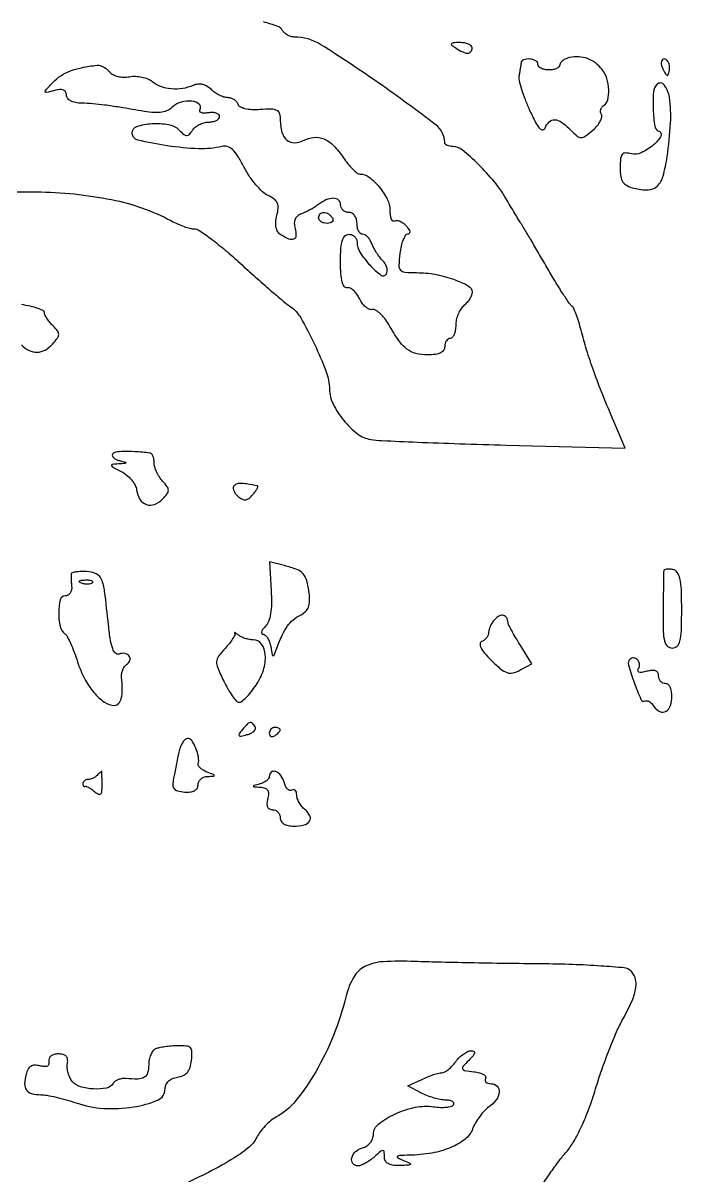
# Model space of a CAD drawing. Extents: x 0 to 5034, y 0 to 2560.
# Drawn here: x 1056.1 to 1176.6, y 1856.2 to 2066.5 of the extents above; entities that cross this region are included whole.
import ezdxf

# ---------------------------------------------------------------- set-up
doc = ezdxf.new("R2010")
doc.units = 0

msp = doc.modelspace()

# ---------------------------------------------------------------- linework, layer by layer
for points in [[(1336.676578, 2318.858857, -0.00002), (1264.40431, 2319.816549, -0.099619)], [(1093, 2068.370121, -0.000105), (1088.770688, 2069.126918, -0.000069), (1083.901912, 2069.999888, -0.000069), (1079.162819, 2070.850958, -0.000134)], [(1044.632445, 2034.687579, -0.044935), (1058.502134, 2035.758969, -0.045104), (1072.246115, 2034.340243, -0.07563), (1083.154292, 2030.432701, 0.021139), (1084.281832, 2029.884303, 0.019893), (1085.474483, 2029.420856, 0.020315), (1086.563611, 2029.095581, 0.062481), (1087.325512, 2029, -0.151511), (1088.229275, 2028.719705, -0.010672), (1090.404718, 2027.157373, -0.014318), (1092.948934, 2025.130114, -0.01027), (1095.677762, 2022.727228, 0.003612), (1098.464155, 2020.206994, 0.004045), (1101.184056, 2017.8216, 0.003726), (1103.531235, 2015.826769, 0.021494), (1104.824053, 2014.835792, -0.110503), (1106.745853, 2012.72968, -0.019303), (1109.247591, 2007.935508, -0.020532), (1111.373132, 2002.926269, -0.086914), (1111.976265, 1999.735976, 0.11323), (1112.634699, 1997.033131, 0.055698), (1114.572047, 1994.048417, 0.056007), (1117.085689, 1991.601821, 0.127763), (1119.5, 1990.564417, 0.02618), (1121.546981, 1990.360401, 0.001436), (1127.998463, 1990.075581, 0.002225), (1135.680388, 1989.792778, 0.001624), (1144.218171, 1989.544265), (1165.936342, 1988.982696), (1163.886557, 1993.741348, -0.006157), (1161.829809, 1998.68276, -0.009311), (1160.173443, 2003.037237, -0.010617), (1158.866808, 2006.932769, -0.014771), (1157.875463, 2010.475396, 0.013692), (1157.442345, 2012.036134, 0.01783), (1156.956619, 2013.437121, 0.015591), (1156.480691, 2014.561013, 0.1338), (1156.133238, 2014.975396, -0.094298), (1155.695224, 2015.421944, -0.004127), (1154.495506, 2017.255272, -0.006877), (1153.113816, 2019.471641, -0.004842), (1151.618753, 2022, 0.00096), (1150.109216, 2024.598687, 0.001161), (1148.682346, 2027.03125, 0.000982), (1147.472417, 2029.073853, 0.007964), (1146.901189, 2030, -0.005193), (1146.417467, 2030.774627, -0.001688), (1145.718614, 2031.92882, -0.001683), (1144.950677, 2033.216628, -0.001894), (1144.221354, 2034.459811, 0.040369), (1142.063005, 2037.564734, 0.026904), (1139.133897, 2040.760151, 0.022535), (1136.196802, 2043.388581, 0.172926), (1134.481808, 2044, -0.048603), (1133.914137, 2044.055311, -0.068124), (1133.432879, 2044.220313, -0.087751), (1133.107098, 2044.463573, -0.188033), (1132.991821, 2044.75, 0.230895), (1131.374952, 2047.974914, 0.010178), (1120.971263, 2055.590146, 0.012931), (1110.398416, 2062.602824, 0.140868), (1105.537656, 2064, -0.08043), (1104.928249, 2064.098667, -0.054354), (1104.286965, 2064.392485, -0.053497), (1103.71221, 2064.825007, -0.069978), (1103.29969, 2065.336119, 0.17594), (1102.558797, 2065.939123, 0.012092), (1099.944284, 2066.778506, 0.016078)], [(1055.789877, 2007.810123, 0.080644), (1057.201383, 2006.792905, 0.123939), (1058.664887, 2006.470401, 0.123145), (1060.113426, 2006.878758, 0.079013), (1061.481298, 2007.979335, 0.025071), (1062.366999, 2009.062515, 0.157858), (1062.590049, 2009.730737, 0.170026), (1062.370628, 2010.375973, 0.030202), (1061.511712, 2011.345431, -0.024791), (1060.910706, 2012.009184, -0.02933), (1060.413661, 2012.694328, -0.030329), (1060.070571, 2013.310105, -0.134377), (1059.9968, 2013.714286, 0.314829), (1059.798868, 2014.057277, 0.025801), (1058.786998, 2014.468255, 0.027273), (1057.419043, 2014.861142, 0.017055), (1055.782514, 2015.177646, -0.004906)], [(1150.592674, 1854.193243, -0.008678), (1152.23494, 1856.657958, -0.008785), (1153.85893, 1858.919891, -0.020073), (1155.179971, 1860.552195, 0.049664), (1156.528577, 1862.436112, 0.02187), (1157.940888, 1865.160159, 0.019859), (1159.304312, 1868.431727, 0.016082), (1160.51146, 1872.038287, -0.011223), (1161.637039, 1875.512948, -0.009294), (1162.986598, 1879.16125, -0.009411), (1164.349431, 1882.46063, -0.024787), (1165.485012, 1884.752103, 0.022929), (1167.165564, 1888.111852, 0.069638), (1167.867191, 1890.561901, 0.114937), (1167.705433, 1892.374357, 0.147716), (1166.75, 1893.737904, 0.145482), (1165.74906, 1894.134626, 0.004889), (1161.460938, 1894.472547, 0.008883), (1156.338279, 1894.734538, 0.006033), (1150.5, 1894.858723, -0.001304), (1144.178458, 1894.933376, -0.00115), (1137.588136, 1895.043557, -0.001155), (1131.647788, 1895.170274, -0.003507), (1127.608547, 1895.294124, 0.022987), (1121.743822, 1895.245442, 0.102694), (1118.437285, 1894.369591, 0.148614), (1116.400535, 1892.43888, 0.067637), (1115.019088, 1889, -0.033028), (1112.681817, 1881.776871, -0.036468), (1109.4749, 1875.169882, -0.039864), (1105.836836, 1869.902884, -0.09611), (1102.21446, 1866.882616, 0.047428), (1101.250641, 1866.22584, 0.028979), (1100.243549, 1865.285976, 0.028892), (1099.345815, 1864.229196, 0.044916), (1098.71446, 1863.214665, -0.105779), (1097.14466, 1861.264146, -0.034761), (1094.114076, 1859.133085, -0.022235), (1089.2993, 1856.509615, -0.006121), (1081.5, 1852.816885, -0.017516)]]:
    msp.add_lwpolyline(points, format="xyb")
for points in [[(1135, 2062, 0.031558), (1136.301377, 2061.270972, 0.112355), (1137.227035, 2061.060308, 0.234725), (1137.775753, 2061.332924, 0.163584), (1138, 2062, 0.210568), (1137.832025, 2062.381177, 0.082215), (1137.339062, 2062.701752, 0.062416), (1136.611405, 2062.917196, 0.042523), (1135.75, 2062.984687, 0.011293), (1134.555791, 2062.949578, 0.220444), (1134.237851, 2062.781653, 0.409657), (1134.271114, 2062.520491, 0.023197)], [(1155.75, 2060.242116, 0.047658), (1155.080476, 2060.024806, 0.058939), (1154.514062, 2059.69534, 0.070236), (1154.12824, 2059.309967, 0.162852), (1154, 2058.926676, -0.203094), (1153.84996, 2058.572526, -0.084055), (1153.4125, 2058.272211, -0.064209), (1152.765593, 2058.068089, -0.044381), (1152, 2058, -0.048028), (1151.234582, 2058.073693, -0.068025), (1150.5875, 2058.29375, -0.088204), (1150.151477, 2058.618118, -0.191087), (1150, 2059, 0.278083), (1149.600401, 2059.662927, 0.101545), (1148.505276, 2059.981964, 0.104113), (1147.39048, 2059.840304, 0.291689), (1146.923489, 2059.25, -0.012038), (1146.874462, 2058.862145, -0.003704), (1146.782124, 2058.279687, -0.003703), (1146.669116, 2057.62929, -0.004054), (1146.54969, 2057, 0.105642), (1146.562515, 2056.136239, 0.017406), (1146.994033, 2054.515156, 0.018463), (1147.648823, 2052.61521, 0.015379), (1148.479818, 2050.64734, 0.011669), (1149.564368, 2048.422958, 0.060474), (1150.332529, 2047.294812, 0.236966), (1150.88407, 2047.070125, 0.28915), (1151.322232, 2047.39734, -0.105293), (1152.068302, 2048.545528, -0.217189), (1153.050484, 2048.911896, -0.140403), (1154.313431, 2048.451329, -0.039202), (1155.928932, 2047.071068, 0.020232), (1157.186029, 2045.911788, 0.174621), (1157.888983, 2045.648217, 0.165591), (1158.617712, 2045.885862, 0.017755), (1160.020749, 2047.017996, 0.037712), (1160.804119, 2047.808352, 0.05195), (1161.369649, 2048.631864, 0.063722), (1161.655365, 2049.367012, 0.201926), (1161.575505, 2049.87783, -0.102392), (1161.421155, 2050.30133, -0.098673), (1161.444556, 2050.75727, -0.09712), (1161.642127, 2051.175176, -0.095783), (1161.983688, 2051.489919, 0.196031), (1162.740705, 2052.528033, 0.070942), (1162.928717, 2054.378197, 0.065278), (1162.576659, 2056.420011, 0.09056), (1161.718197, 2058.061971, 0.064863), (1160.489915, 2059.274348, 0.074915), (1159.047393, 2060.062, 0.075434), (1157.445342, 2060.386169, 0.067017)], [(1172.638374, 2058.5, 0.02136), (1172.887494, 2057.925442, 0.030395), (1173.160341, 2057.440625, 0.030693), (1173.420671, 2057.087111, 0.222225), (1173.606989, 2057, 0.289661), (1173.758929, 2057.096084, 0.046727), (1173.884553, 2057.440625, 0.039339), (1173.971531, 2057.925176, 0.024748), (1174, 2058.5, 0.062722), (1173.92777, 2059.073532, 0.08088), (1173.715469, 2059.559375, 0.098158), (1173.400789, 2059.884506, 0.152681), (1173.031385, 2060, 0.184534), (1172.710807, 2059.877514, 0.147206), (1172.516384, 2059.559375, 0.100118), (1172.488865, 2059.074366, 0.055937)], [(1071.883905, 2057.639886, 0.101248), (1072.505709, 2057.140887, 0.059044), (1073.405087, 2056.805941, 0.054184), (1074.451278, 2056.668854, 0.052777), (1075.512096, 2056.757561, -0.055377), (1076.587272, 2056.841857, -0.043373), (1077.74995, 2056.702732, -0.04466), (1078.822348, 2056.376813, -0.077258), (1079.620529, 2055.899969, 0.087884), (1081.180643, 2055.012072, 0.063972), (1083.135273, 2054.586619, 0.06125), (1085.224452, 2054.661432, 0.065751), (1087.180554, 2055.243996, -0.083735), (1087.976743, 2055.450427, -0.079448), (1088.811961, 2055.390224, -0.075134), (1089.625946, 2055.064631, -0.063813), (1090.359125, 2054.498017, 0.04358), (1091.042119, 2053.92473, 0.036569), (1091.854228, 2053.440043, 0.038081), (1092.667456, 2053.106853, 0.078341), (1093.345238, 2053, -0.075569), (1093.944393, 2052.908925, -0.067425), (1094.515308, 2052.642692, -0.070378), (1094.972423, 2052.248579, -0.099578), (1095.238789, 2051.783634, 0.195265), (1095.64756, 2051.305575, 0.061269), (1096.547831, 2050.971526, 0.047383), (1097.802812, 2050.796943, 0.027701), (1099.322122, 2050.814959, -0.017373), (1101.423376, 2050.88328, -0.129011), (1102.382164, 2050.629409, -0.209672), (1102.854621, 2049.997483, -0.057222), (1103, 2048.731326, 0.071916), (1103.305699, 2046.616931, 0.14346), (1104.213021, 2045.208045, 0.179881), (1105.575716, 2044.698668, 0.123919), (1107.190969, 2045.102203, -0.099483), (1109.116364, 2045.683235, -0.124424), (1110.955091, 2045.400056, -0.099382), (1112.737102, 2044.184846, -0.046693), (1114.5, 2042.008692, 0.022658), (1115.343527, 2040.858692, 0.029108), (1116.224298, 2039.88702, 0.02954), (1117.028572, 2039.185637, 0.165331), (1117.561439, 2039.002875, -0.166431), (1119.200347, 2038.436839, -0.054868), (1121.051871, 2036.634229, -0.054482), (1122.522127, 2034.391609, -0.11841), (1123, 2032.402028, 0.033796), (1123.062831, 2031.473523, 0.071977), (1123.260466, 2030.783211, 0.139058), (1123.551408, 2030.437013, 0.295458), (1123.886693, 2030.429973, -0.165938), (1124.317852, 2030.528516, -0.078442), (1124.875922, 2030.379611, -0.064546), (1125.470716, 2030.018024, -0.050777), (1126.009138, 2029.48899, -0.035371), (1126.433935, 2028.896483, -0.101048), (1126.60692, 2028.422418, -0.223742), (1126.518429, 2028.127773, -0.21283), (1126.231851, 2028, 0.254127), (1125.814032, 2027.772981, 0.047419), (1125.396364, 2026.971875, 0.040504), (1125.040447, 2025.840802, 0.026927), (1124.810207, 2024.5, 0.018148), (1124.634154, 2022.302017, 0.193257), (1124.925985, 2021.472198, 0.19636), (1125.708089, 2021.081746, 0.018814), (1127.879803, 2021, -0.045652), (1131.199001, 2020.696312, -0.039368), (1134.583098, 2019.791803, -0.03795), (1137.298394, 2018.593082, -0.276541), (1138, 2017.421556, -0.097227), (1137.89405, 2016.881849, -0.041749), (1137.559375, 2016.224849, -0.03924), (1137.07394, 2015.563281, -0.041675), (1136.5, 2015, 0.077115), (1135.925329, 2014.350236, 0.044437), (1135.440625, 2013.42239, 0.043151), (1135.110678, 2012.379233, 0.055078), (1135, 2011.377555, -0.040156), (1134.926769, 2010.467199, -0.05947), (1134.70625, 2009.698407, -0.078214), (1134.382644, 2009.17559, -0.21849), (1134, 2009, 0.148195), (1133.618646, 2008.884432, 0.098894), (1133.29375, 2008.559375, 0.082425), (1133.074694, 2008.073457, 0.064853), (1133, 2007.5, -0.153821), (1132.794463, 2006.847701, -0.127178), (1132.238095, 2006.372093, -0.081567), (1131.290757, 2006.087817, -0.0322), (1129.928571, 2006, -0.058554), (1127.73531, 2006.25773, -0.106783), (1126.116642, 2007.033072, -0.077505), (1124.640885, 2008.596283, -0.020174), (1122.794834, 2011.530434, 0.034354), (1122.045695, 2012.649478, 0.044238), (1121.2052, 2013.557091, 0.050832), (1120.399136, 2014.149482, 0.180264), (1119.777802, 2014.259662, -0.154234), (1119.200748, 2014.332091, -0.06964), (1118.551799, 2014.748023, -0.059261), (1117.933621, 2015.420458, -0.049519), (1117.446369, 2016.259662, 0.046318), (1116.966553, 2017.098351, 0.057704), (1116.369862, 2017.768463, 0.068843), (1115.752529, 2018.182287, 0.165554), (1115.2134, 2018.25, -0.298675), (1114.679761, 2018.461468, -0.09098), (1114.29817, 2019.290088, -0.047524), (1114.067174, 2020.767188, -0.015039), (1114, 2023, -0.014068), (1114.069243, 2025.460489, -0.058865), (1114.325, 2026.916667, -0.122766), (1114.79299, 2027.704941, -0.200296), (1115.5, 2028, -0.095234), (1116.072544, 2027.88995, -0.096969), (1116.559375, 2027.575756, -0.098788), (1116.885283, 2027.10686, -0.102977), (1117, 2026.555764, 0.144832), (1117.544911, 2024.714045, 0.042418), (1119.374017, 2022.357826, 0.045652), (1121.355915, 2020.567503, 0.440779), (1122.34874, 2020.755256, 0.128748), (1122.506253, 2021.269021, 0.075813), (1122.435351, 2021.911351, 0.067359), (1122.15606, 2022.579772, 0.062393), (1121.703237, 2023.16938, -0.032521), (1121.151292, 2023.805675, -0.019695), (1120.579759, 2024.623193, -0.019695), (1120.074308, 2025.483182, -0.03251), (1119.725431, 2026.25, 0.048008), (1119.395491, 2026.919438, 0.053875), (1118.954457, 2027.485938, 0.061301), (1118.474617, 2027.873327, 0.140092), (1118.031385, 2028, -0.186266), (1117.637618, 2028.151963, -0.089753), (1117.302969, 2028.5875, -0.069587), (1117.076103, 2029.234658, -0.049596), (1117, 2030, 0.072314), (1116.888136, 2030.769411, 0.08892), (1116.5625, 2031.416667, 0.10214), (1116.075754, 2031.846791, 0.130775), (1115.5, 2032, -0.092998), (1114.927402, 2032.10743, -0.096319), (1114.440625, 2032.414633, -0.099231), (1114.114834, 2032.87295, -0.105426), (1114, 2033.411516, 0.218421), (1113.618476, 2034.24322, 0.182667), (1112.697628, 2034.578597, 0.106325), (1111.335134, 2034.268288, 0.056403), (1109.850882, 2033.361404, -0.02575), (1109.212792, 2032.915746, -0.014968), (1108.405561, 2032.444675, -0.014938), (1107.566144, 2032.019928, -0.024316), (1106.827623, 2031.716406, 0.087771), (1106.137699, 2031.324664, 0.11953), (1105.711224, 2030.753488, 0.106283), (1105.564377, 2029.996709, 0.058985), (1105.694254, 2029.061172, -0.06344), (1105.865827, 2027.739244, -0.296443), (1105.468674, 2027.125082, -0.211451), (1104.592505, 2027.121903, -0.037872), (1103.114653, 2027.907979, -0.107919), (1102.556836, 2028.459319, -0.092995), (1102.242344, 2029.222722, -0.073433), (1102.184596, 2030.205149, -0.039524), (1102.386578, 2031.404115, 0.040742), (1102.615616, 2032.784159, 0.124846), (1102.460722, 2033.712198, 0.13257), (1101.890193, 2034.421499, 0.048529), (1100.771926, 2035.08096, -0.080132), (1099.750951, 2035.773119, -0.028564), (1098.536298, 2037.056236, -0.027476), (1097.341208, 2038.641603, -0.029083), (1096.351643, 2040.319512, 0.020176), (1095.225171, 2042.309702, 0.066415), (1094.269063, 2043.472794, 0.111086), (1093.344183, 2044.013279, 0.137766), (1092.351643, 2044.046824, -0.069035), (1088.127341, 2043.613704, -0.02865), (1082.401639, 2044.147517, -0.020987), (1077.05305, 2045.188447, -0.347172), (1076, 2046.522263, -0.325779), (1076.848469, 2047.686273, -0.062451), (1079.575378, 2048.200294, -0.058012), (1082.61752, 2048.034883, -0.154983), (1084.524089, 2047.04779, 0.022394), (1085.428348, 2046.221336, 0.167963), (1085.963054, 2046.018316, 0.223298), (1086.423181, 2046.217938, 0.042111), (1086.98353, 2046.973853, -0.084398), (1087.482183, 2047.539969, -0.052548), (1088.226241, 2048.022442, -0.050961), (1089.086663, 2048.354626, -0.063533), (1089.934477, 2048.473853, 0.047131), (1090.712787, 2048.55746, 0.067952), (1091.365484, 2048.786069, 0.089135), (1091.799369, 2049.116182, 0.19625), (1091.941664, 2049.5, 0.211965), (1091.769739, 2049.855645, 0.098825), (1091.312409, 2050.108908, 0.07127), (1090.637839, 2050.22223, 0.045867), (1089.845241, 2050.168623, -0.039217), (1089.088804, 2050.107364, -0.103358), (1088.558991, 2050.216734, -0.220462), (1088.335344, 2050.468024, -0.214933), (1088.379442, 2050.804933, 0.378793), (1088.219027, 2051.736042, 0.144705), (1086.898053, 2052.276859, 0.086235), (1084.919388, 2052.136398, 0.136459), (1083.448402, 2051.305545, -0.081405), (1082.53268, 2050.647721, -0.073523), (1081.422387, 2050.287511, -0.057318), (1080.022438, 2050.214054, -0.02678), (1078.215993, 2050.423879, 0.001972), (1073.704679, 2051.176183, 0.007913), (1070.936958, 2051.581666, 0.012234), (1068.832034, 2051.803876, 0.012795), (1066.75, 2051.918758, -0.042116), (1065.627489, 2052.046958, -0.074632), (1064.753285, 2052.362985, -0.102816), (1064.198806, 2052.830759, -0.167825), (1064, 2053.40638, 0.124457), (1063.853952, 2053.984031, 0.180187), (1063.461829, 2054.327234, 0.116259), (1062.788721, 2054.415878, 0.038829), (1061.804839, 2054.238713, -0.006373), (1060.329972, 2053.873044, -0.433377), (1060.136872, 2054.001666, -0.230493), (1060.22609, 2054.303097, -0.003213), (1061.554839, 2055.737252, -0.057025), (1062.956568, 2056.925543, -0.05499), (1064.607143, 2057.78355, -0.043295), (1066.732944, 2058.401686, -0.019063), (1069.627555, 2058.863818, -0.104776), (1070.141078, 2058.818202, -0.04995), (1070.755475, 2058.560463, -0.046453), (1071.368544, 2058.150105, -0.048883)], [(1171.683333, 2055.35, 0.182398), (1171.057623, 2053.96588, 0.026494), (1171.023762, 2050.820018, 0.023901), (1171.304619, 2047.708018, 0.285186), (1172.043675, 2046.818775, -0.470001), (1172.406489, 2045.884255, -0.09373), (1171.086171, 2044.301725, -0.060814), (1168.840692, 2042.871645, -0.177167), (1167.03881, 2042.700102, 0.05929), (1165.960701, 2042.849104, 0.233612), (1165.371518, 2042.571658, 0.147787), (1165.071305, 2041.816204, 0.021206), (1165, 2040.135683, 0.03618), (1165.115762, 2038.53797, 0.111987), (1165.502186, 2037.534845, 0.128913), (1166.246371, 2036.877335, 0.055388), (1167.497764, 2036.411205, 0.065634), (1170.095141, 2036.111645, 0.187934), (1171.748063, 2036.78682, 0.137394), (1172.826466, 2038.592442, 0.029879), (1173.574303, 2042.178851, 0.022779), (1174.189031, 2048.288211, 0.049372), (1173.982012, 2052.997552, 0.126312), (1173.04403, 2055.254448, 0.455904)], [(1112.5, 2031, -0.139169), (1112.607943, 2030.620352, -0.191142), (1112.478525, 2030.29375, -0.138808), (1112.110654, 2030.073267, -0.066118), (1111.559017, 2030, -0.062283), (1110.962904, 2030.074545, -0.080552), (1110.457961, 2030.29375, -0.097988), (1110.120018, 2030.618621, -0.153634), (1110, 2031, -0.092995), (1110.071618, 2031.381732, -0.096318), (1110.276414, 2031.70625, -0.099231), (1110.581949, 2031.923444, -0.105429), (1110.940983, 2032, -0.089642), (1111.346558, 2031.926698, -0.053229), (1111.7871, 2031.70625, -0.051032), (1112.193797, 2031.382515, -0.06081)], [(1072.414652, 1987.861904, 0.239024), (1072.38871, 1987.555009, 0.115947), (1072.62217, 1987.225054, 0.074926), (1073.094332, 1986.91935, 0.042487), (1073.737757, 1986.691683, -0.004724), (1074.76209, 1986.414123, -0.44644), (1074.822508, 1986.291237, -0.284488), (1074.680276, 1986.186737, -0.003508), (1073.5, 1986.10126, 0.015545), (1072.375372, 1985.992547, 0.479486), (1072.247132, 1985.782978, 0.186271), (1072.505385, 1985.484569, 0.005539), (1074, 1984.710226, -0.05625), (1074.979261, 1984.069601, -0.047233), (1075.856238, 1983.191399, -0.049337), (1076.508243, 1982.221209, -0.087721), (1076.808471, 1981.30952, 0.102061), (1077.417674, 1979.622556, 0.172742), (1078.573952, 1978.689963, 0.176185), (1080.041248, 1978.707833, 0.106507), (1081.518487, 1979.661344, 0.030142), (1082.365959, 1980.617653, 0.165502), (1082.590638, 1981.259261, 0.159832), (1082.381152, 1981.917363, 0.027608), (1081.547426, 1982.947595, -0.042302), (1080.955155, 1983.725056, -0.034326), (1080.454556, 1984.646135, -0.035515), (1080.110351, 1985.56559, -0.071925), (1080, 1986.328741, 0.042659), (1079.944813, 1986.9744, 0.058527), (1079.779687, 1987.532932, 0.073333), (1079.537179, 1987.927784, 0.193801), (1079.25, 1988.081242, 0.010149), (1076.471354, 1988.325285, 0.024851), (1074.419874, 1988.361424, 0.029209), (1072.972995, 1988.230153, 0.220561)], [(1094.514981, 1982.02424, 0.167606), (1094.427443, 1981.635425, 0.077973), (1094.565244, 1981.13026, 0.06403), (1094.895942, 1980.590664, 0.050133), (1095.378332, 1980.100976, 0.06121), (1096.097617, 1979.639473, 0.149907), (1096.712748, 1979.546134, 0.136429), (1097.312502, 1979.812669, 0.047209), (1097.989766, 1980.487669, 0.016104), (1098.444861, 1981.073424, 0.030315), (1098.766791, 1981.578228, 0.037664), (1098.94011, 1981.954352, 0.460042), (1098.872445, 1982.076511, 0.009389), (1096.865026, 1982.449755, 0.044292), (1095.697932, 1982.539248, 0.088127), (1094.971289, 1982.401161, 0.164877)], [(1101.339371, 1963.005587, -0.018647), (1101.395714, 1960.623069, -0.037207), (1101.230045, 1958.745845, -0.048392), (1100.855262, 1957.331947, -0.107809), (1100.257054, 1956.399912, 0.034116), (1099.78737, 1955.861353, 0.093261), (1099.562668, 1955.411224, 0.227045), (1099.611098, 1955.128248, 0.243332), (1099.85902, 1955, -0.189332), (1100.271474, 1954.838012, -0.066894), (1100.682219, 1954.339062, -0.054696), (1101.030123, 1953.611187, -0.040873), (1101.254508, 1952.75, 0.004516), (1101.5264, 1951.274422, 0.299496), (1101.698042, 1951.098554, 0.366799), (1101.894495, 1951.202723, 0.005547), (1102.39621, 1952.5, -0.016859), (1103.404495, 1954.941466, -0.04856), (1104.3175, 1956.5272, -0.065097), (1105.346654, 1957.633113, -0.055315), (1106.681029, 1958.508892, 0.071702), (1107.596978, 1959.153779, 0.109387), (1108.140827, 1959.955097, 0.090458), (1108.355527, 1961.025511, 0.03719), (1108.27115, 1962.508892, 0.02961), (1107.829145, 1964.802623, 0.121035), (1107.165999, 1966.044492, 0.12061), (1106.001571, 1966.840043, 0.029308), (1103.760888, 1967.534913), (1101.021776, 1968.211351)], [(1064.884846, 1966.033022, 0.050991), (1064.850419, 1965.723804, 0.009127), (1064.855809, 1965.142513, 0.009774), (1064.888004, 1964.459076, 0.008689), (1064.947704, 1963.75, -0.077193), (1064.912434, 1963.081449, -0.098121), (1064.670939, 1962.514062, -0.112785), (1064.263793, 1962.136167, -0.131637), (1063.755549, 1962, 0.347773), (1062.868381, 1961.298035, 0.056113), (1062.585959, 1958.954474, 0.05279), (1062.832979, 1956.433093, 0.192064), (1063.701683, 1955.114797, -0.120418), (1064.122444, 1954.637447, -0.014273), (1064.746853, 1953.358722, -0.016391), (1065.406092, 1951.76819, -0.012762), (1066.020889, 1950, 0.043075), (1067.306524, 1946.918014, 0.055077), (1069.020263, 1944.365892, 0.065194), (1070.917848, 1942.635971, 0.146637), (1072.75, 1942.033269, 0.224952), (1073.501523, 1942.365215, 0.115735), (1073.989072, 1943.297412, 0.064326), (1074.185078, 1944.88335, 0.023077), (1074.067304, 1947.16141, -0.061279), (1074.084145, 1947.845704, -0.055962), (1074.26478, 1948.527977, -0.059632), (1074.573161, 1949.106484, -0.102444), (1074.968462, 1949.480508, 0.169011), (1075.561406, 1950.210215, 0.245183), (1075.45319, 1951.016771, 0.199383), (1074.672641, 1951.509335, 0.134742), (1073.611569, 1951.404439, -0.289591), (1072.965613, 1951.533601, -0.115336), (1072.448632, 1952.322635, -0.049587), (1072.033226, 1953.940873, -0.01185), (1071.677002, 1956.698113, 0.004875), (1070.968626, 1962.855844, 0.066566), (1070.396098, 1965.032367, 0.19238), (1069.424363, 1966.033955, 0.094445), (1067.666959, 1966.449296, 0.018911), (1066.636625, 1966.455406, 0.029167), (1065.749593, 1966.375174, 0.028682), (1065.076517, 1966.234615, 0.280747)], [(1172.944444, 1966.573324, 0.019891), (1172.9206, 1966.154143, 0.000468), (1172.888889, 1964.185601, 0.001034), (1172.85865, 1961.878056, 0.000701), (1172.833333, 1959.25, 0.007753), (1172.8605, 1955.516445, 0.054877), (1173.099562, 1953.721774, 0.148097), (1173.623284, 1952.840354, 0.187298), (1174.5, 1952.5, 0.192494), (1175.380323, 1952.851955, 0.143107), (1175.911054, 1953.766469, 0.052888), (1176.16543, 1955.627032, 0.007466), (1176.224562, 1959.5, 0.008781), (1176.161345, 1963.16934, 0.045471), (1175.907374, 1965.179664, 0.098867), (1175.416181, 1966.298641, 0.192914), (1174.613451, 1966.823324, 0.033185), (1173.991228, 1966.905576, 0.053493), (1173.457632, 1966.883258, 0.072972), (1173.082688, 1966.769583, 0.264454)], [(1068.729167, 1964.395833, -0.126455), (1068.402231, 1964.202593, -0.060344), (1067.916927, 1964.123424, -0.05415), (1067.359369, 1964.160852, -0.051402), (1066.8125, 1964.316886, -0.054073), (1066.395823, 1964.538436, -0.470617), (1066.37858, 1964.720685, -0.168741), (1066.670344, 1964.862007, -0.018894), (1067.416667, 1964.921053, -0.028489), (1068.112848, 1964.910055, -0.077125), (1068.592839, 1964.799335, -0.208169), (1068.77538, 1964.614691, -0.296942)], [(1142.183333, 1957.783333, 0.044947), (1141.730462, 1957.240799, 0.03693), (1141.347604, 1956.590208, 0.038336), (1141.084687, 1955.934696, 0.07635), (1141, 1955.383333, -0.092558), (1140.906607, 1954.883141, -0.067301), (1140.632812, 1954.386199, -0.065618), (1140.227835, 1953.967738, -0.078046), (1139.75, 1953.697344, 0.292359), (1139.43861, 1953.281515, 0.136964), (1139.576738, 1952.59425, 0.06103), (1140.253469, 1951.588947, 0.018972), (1141.5, 1950.257134, 0.017691), (1143.243515, 1948.648627, 0.094557), (1144.360917, 1948.007048, 0.144726), (1145.395909, 1947.960234, 0.062077), (1146.700171, 1948.460495), (1148.900341, 1949.634742), (1146.747712, 1953.067371, -0.007174), (1145.919726, 1954.430769, -0.009708), (1145.213452, 1955.687499, -0.007062), (1144.661277, 1956.752111, -0.098606), (1144.547541, 1957.166667, 0.10852), (1144.298014, 1958.010896, 0.205853), (1143.748486, 1958.43843, 0.179286), (1142.99564, 1958.363157, 0.082925)], [(1094.665396, 1955.199187, -0.258263), (1094.687169, 1954.861131, -0.029144), (1094.305807, 1954.162114, -0.029477), (1093.714178, 1953.327485, -0.019655), (1092.945706, 1952.442206, 0.028066), (1091.728429, 1950.991337, 0.150758), (1091.385956, 1950.031415, 0.111518), (1091.590355, 1948.899714, 0.012231), (1092.686559, 1946.47933, 0.018207), (1093.451175, 1945.032395, 0.024889), (1094.249351, 1943.793457, 0.023312), (1094.98559, 1942.861675, 0.187157), (1095.460167, 1942.611311, 0.198581), (1095.958378, 1942.752767, 0.028119), (1096.772721, 1943.474137, 0.028467), (1097.68285, 1944.485581, 0.020706), (1098.580116, 1945.704901, 0.070444), (1099.920846, 1948.463934, 0.09314), (1100.271065, 1951.230107, 0.137993), (1099.581169, 1953.217893, 0.245375), (1098.083423, 1954, -0.044427), (1097.362363, 1954.064196, -0.033231), (1096.587904, 1954.257031, -0.033972), (1095.877428, 1954.539476, -0.062926), (1095.35625, 1954.875, 0.012505), (1094.974147, 1955.179384, 0.052274), (1094.722765, 1955.331167, 0.441951), (1094.653733, 1955.302506, 0.232768)], [(1166.76981, 1950.436477, 0.27416), (1166.505435, 1949.402086, 0.016289), (1167.554781, 1946.209058, 0.015763), (1168.793785, 1943.121503, 0.419187), (1169.545223, 1942.83541, -0.137197), (1169.871544, 1942.887201, -0.086355), (1170.244109, 1942.777007, -0.07486), (1170.605506, 1942.524798, -0.064711), (1170.89766, 1942.165589, 0.102822), (1171.970704, 1941.033204, 0.230715), (1173.111821, 1940.856208, 0.214786), (1174.015369, 1941.653098, 0.092139), (1174.408082, 1943.25, 0.038417), (1174.386305, 1944.371265, 0.07316), (1174.170394, 1945.244935, 0.107217), (1173.789735, 1945.799014, 0.191082), (1173.283022, 1946, -0.108818), (1172.793534, 1946.107807, -0.099746), (1172.376888, 1946.413124, -0.095371), (1172.097492, 1946.869449, -0.09005), (1172, 1947.40638, 0.123759), (1171.855521, 1947.981152, 0.178307), (1171.466921, 1948.325685, 0.117199), (1170.803549, 1948.418574, 0.040413), (1169.843628, 1948.248857, -0.025199), (1168.929131, 1948.058342, -0.124338), (1168.409073, 1948.106535, -0.323992), (1168.236472, 1948.356488, -0.133606), (1168.35994, 1948.773378, 0.172503), (1168.535703, 1949.590267, 0.159651), (1168.164623, 1950.365688, 0.187371), (1167.459399, 1950.695437, 0.216367)], [(1096.065294, 1937.578674, 0.019963), (1095.483502, 1936.8178, 0.361312), (1095.506425, 1936.533834, 0.255353), (1095.829763, 1936.434951, 0.013137), (1096.931602, 1936.692364, 0.045875), (1097.675547, 1936.961789, 0.080158), (1098.215614, 1937.330573, 0.122195), (1098.473271, 1937.733869, 0.223332), (1098.429736, 1938.11369, 0.050084), (1097.915917, 1938.784477, 0.26591), (1097.490578, 1938.914775, 0.150095), (1096.990372, 1938.628048, 0.014904)], [(1101, 1936.940983, 0.108972), (1101.078288, 1936.586039, 0.182303), (1101.29375, 1936.3746, 0.161196), (1101.6179, 1936.343488, 0.082592), (1102, 1936.5, 0.029505), (1102.382774, 1936.768994, 0.035638), (1102.70625, 1937.066025, 0.038439), (1102.934461, 1937.34829, 0.151918), (1103, 1937.559017, 0.210953), (1102.92554, 1937.727648, 0.081139), (1102.70625, 1937.870461, 0.061769), (1102.382849, 1937.967655, 0.042167), (1102, 1938, 0.105053), (1101.618444, 1937.918938, 0.099167), (1101.29375, 1937.688914, 0.09642), (1101.076123, 1937.345238, 0.093332)], [(1084.519052, 1933.5, 0.000287), (1084.286536, 1932.376851, 0.00018), (1084.015867, 1931.063219, 0.000181), (1083.750379, 1929.770003, 0.000331), (1083.534963, 1928.715214, 0.046235), (1083.406172, 1927.531648, 0.174984), (1083.644076, 1926.838157, 0.164529), (1084.28203, 1926.431291, 0.039775), (1085.534963, 1926.226416, 0.042924), (1086.601726, 1926.229852, 0.098176), (1087.370327, 1926.454817, 0.139987), (1087.830304, 1926.890807, 0.134298), (1088, 1927.511202, -0.115327), (1088.134043, 1928.084615, -0.096233), (1088.514062, 1928.583312, -0.08939), (1089.08162, 1928.930863, -0.082943), (1089.75, 1929.070285, 0.005126), (1090.844236, 1929.125474, 0.423873), (1090.943641, 1929.241517, 0.278756), (1090.830148, 1929.394838, 0.003624), (1089.676, 1929.859329, -0.036458), (1088.991064, 1930.188718, -0.051399), (1088.441606, 1930.584181, -0.063594), (1088.093905, 1930.982842, -0.211316), (1088.035166, 1931.317591, 0.106287), (1088.075924, 1932.630992, 0.052256), (1087.603301, 1934.243133, 0.052685), (1086.87105, 1935.600028, 0.247543), (1086.112672, 1936, 0.19046), (1085.6634, 1935.822422, 0.0627), (1085.201287, 1935.265625, 0.05188), (1084.796751, 1934.456931, 0.038883)], [(1069.583333, 1929.25, -0.052335), (1069.228895, 1928.962896, -0.038368), (1068.784375, 1928.720313, -0.03908), (1068.322312, 1928.554398, -0.066753), (1067.916667, 1928.5, 0.080377), (1067.566533, 1928.443348, 0.091482), (1067.269271, 1928.279687, 0.100741), (1067.070525, 1928.036048, 0.121457), (1067, 1927.75, 0.045279), (1067.024519, 1927.479793, 0.106591), (1067.101727, 1927.29375, 0.198837), (1067.215548, 1927.220393, 0.204068), (1067.346305, 1927.25, -0.24944), (1067.562481, 1927.279665, -0.032317), (1068.003219, 1927.084355, -0.031492), (1068.53336, 1926.763167, -0.021266), (1069.096305, 1926.335037, 0.043595), (1069.827278, 1925.82893, 0.321982), (1070.225286, 1925.870693, 0.19415), (1070.45212, 1926.328847, 0.019051), (1070.5, 1927.585037, 0.003234), (1070.494011, 1928.511046, 0.00539), (1070.475521, 1929.290605, 0.001166), (1070.450587, 1929.967383, 0.40279), (1070.416667, 1930, 0.181677), (1070.36305, 1929.979853, 0.003487), (1070.1375, 1929.779687, 0.007957), (1069.876803, 1929.537441, 0.005189)], [(1101, 1929.073324, -0.159836), (1100.872626, 1928.68505, -0.067019), (1100.485938, 1928.284521, -0.05682), (1099.919531, 1927.932857, -0.046657), (1099.25, 1927.689326, 0.003028), (1098.157384, 1927.396714, 0.394714), (1098.09038, 1927.28772, 0.336144), (1098.195533, 1927.195206, 0.002732), (1099.366631, 1927.116001, -0.066851), (1100.20725, 1926.949475, -0.170623), (1100.688494, 1926.570504, -0.154504), (1100.854515, 1925.9443, -0.052136), (1100.710251, 1925, 0.047946), (1100.570873, 1924.136109, 0.120594), (1100.681695, 1923.512551, 0.169691), (1101.031896, 1923.138214, 0.121219), (1101.59362, 1923, -0.10582), (1102.13022, 1922.885148, -0.099296), (1102.586876, 1922.559375, -0.096212), (1102.892981, 1922.072607, -0.092647), (1103, 1921.5, 0.1393), (1103.17494, 1920.884257, 0.117066), (1103.656831, 1920.403627, 0.088683), (1104.430217, 1920.099992, 0.049343), (1105.440983, 1920, 0.05562), (1107.336135, 1920.211471, 0.189978), (1108.342929, 1920.896909, 0.275975), (1108.400955, 1921.878593, 0.099973), (1107.48899, 1923.009138, -0.050394), (1106.919246, 1923.588103, -0.042105), (1106.437391, 1924.303881, -0.043925), (1106.107453, 1925.041607, -0.083383), (1106, 1925.681462, 0.06309), (1105.935356, 1926.191738, 0.133781), (1105.739646, 1926.535134, 0.19159), (1105.449949, 1926.660429, 0.14684), (1105.11369, 1926.570264, -0.21724), (1104.735052, 1926.522401, -0.124503), (1104.334963, 1926.767598, -0.082294), (1103.971073, 1927.289325, -0.047293), (1103.70731, 1928.011247, 0.098798), (1103.117406, 1929.223959, 0.137673), (1102.159909, 1929.948048, 0.265256), (1101.370488, 1929.832999, 0.230851)], [(1080.25, 1879.337719, 0.136586), (1079.770904, 1878.9697, 0.060057), (1079.367188, 1878.271601, 0.053115), (1079.092665, 1877.37851, 0.048059), (1079, 1876.416667, -0.06804), (1078.801406, 1874.964025, -0.192557), (1078.191631, 1874.165553, -0.13293), (1077.019658, 1873.836361, -0.026836), (1074.83859, 1873.932696, 0.060393), (1074.155046, 1873.91708, 0.055675), (1073.474985, 1873.740011, 0.059505), (1072.899643, 1873.436947, 0.103752), (1072.529573, 1873.04785, -0.209814), (1071.305128, 1872.203688, -0.060206), (1068.954348, 1872.039577, -0.05933), (1066.538822, 1872.451953, -0.148697), (1065.061571, 1873.425811, -0.063776), (1064.63138, 1874.103896, -0.043518), (1064.317172, 1874.962054, -0.043604), (1064.156872, 1875.859009, -0.06523), (1064.189127, 1876.653369, 0.074575), (1064.206846, 1877.459275, 0.159501), (1063.942921, 1878.015224, 0.14681), (1063.381942, 1878.336191, 0.059988), (1062.5, 1878.432104, 0.062985), (1061.738275, 1878.326849, 0.102312), (1061.157118, 1878.03381, 0.132212), (1060.833715, 1877.596672, 0.148639), (1060.79259, 1877.076777, -0.1168), (1060.783813, 1876.540579, -0.219322), (1060.516608, 1876.210637, -0.138004), (1059.970352, 1876.108979, -0.041398), (1059.128841, 1876.256056, 0.067482), (1058.20458, 1876.368458, 0.136092), (1057.505642, 1876.164246, 0.130794), (1056.993982, 1875.621473, 0.060075), (1056.634488, 1874.710284, 0.053299), (1056.371245, 1872.960001, 0.167929), (1056.705915, 1871.838369, 0.176893), (1057.645965, 1871.198126, 0.060349), (1059.309017, 1870.985447, -0.042337), (1060.433947, 1870.882493, -0.013038), (1062.104087, 1870.540522, -0.012941), (1063.960561, 1870.058729, -0.013854), (1065.74745, 1869.491247, 0.068657), (1070.732052, 1868.490591, 0.054179), (1076.233952, 1868.750661, 0.060532), (1080.645928, 1870.002176, 0.302086), (1082, 1872.038857, -0.100247), (1082.156983, 1872.81397, -0.102968), (1082.602565, 1873.458521, -0.091752), (1083.317154, 1873.924378, -0.063499), (1084.25, 1874.180449, 0.072404), (1085.301831, 1874.489335, 0.11152), (1086.052378, 1875.062647, 0.098515), (1086.542832, 1875.960485, 0.047288), (1086.816422, 1877.25, 0.03062), (1086.899086, 1878.798334, 0.188291), (1086.608242, 1879.526286, 0.184473), (1085.897019, 1879.873026, 0.029208), (1084.316422, 1879.921053, 0.014711), (1083.146459, 1879.853771, 0.013904), (1081.960137, 1879.717133, 0.01401), (1080.917257, 1879.53758, 0.046286)], [(1137.381977, 1877.25, 0.014186), (1136.322486, 1876.135561, 0.298573), (1136.256569, 1875.703694, 0.250547), (1136.631111, 1875.418386, 0.010753), (1138.327503, 1875.181942, -0.035043), (1139.324423, 1874.993271, -0.068484), (1140.069711, 1874.683555, -0.118893), (1140.45542, 1874.311574, -0.287666), (1140.457938, 1873.931942, 0.153363), (1140.367998, 1873.578559, 0.191527), (1140.509119, 1873.273758, 0.129714), (1140.88557, 1873.067744, 0.06076), (1141.440983, 1873, -0.195765), (1142.54967, 1872.548618, -0.226207), (1142.9404, 1871.486759, -0.137991), (1142.387434, 1870.046512, -0.079907), (1141.047026, 1868.745492, 0.052267), (1140.226363, 1868.032294, 0.028672), (1139.374163, 1867.007239, 0.028265), (1138.620048, 1865.855552, 0.039997), (1138.094647, 1864.748941, -0.136437), (1136.710722, 1862.868763, -0.067997), (1134.13857, 1861.36414, -0.055196), (1130.645774, 1860.347552, -0.036933), (1126.5, 1859.935292, 0.004896), (1124.750404, 1859.873902, 0.178642), (1124.386118, 1859.720563, 0.523922), (1124.418755, 1859.499202, 0.013339), (1125.5, 1859, -0.009027), (1126.656439, 1858.478132, -0.485414), (1126.703411, 1858.272912, -0.215481), (1126.415213, 1858.127419, -0.004372), (1124.75, 1858.070285, -0.036809), (1123.493957, 1858.130662, -0.100628), (1122.654794, 1858.410799, -0.146497), (1122.174774, 1858.91879, -0.117073), (1122, 1859.654988, 0.025779), (1121.950984, 1860.605041, 0.38433), (1121.723753, 1860.809975, 0.177905), (1121.31862, 1860.661113, 0.007828), (1120.171259, 1859.654988, -0.028703), (1119.385074, 1859.021601, -0.029174), (1118.535654, 1858.486153, -0.030498), (1117.745343, 1858.111052, -0.095833), (1117.171259, 1858, -0.23034), (1116.256777, 1858.444889, -0.232038), (1116.046177, 1859.436731, -0.145867), (1116.737846, 1860.599894, -0.122826), (1118, 1861.289749, 0.081619), (1118.779716, 1861.636691, 0.077049), (1119.425162, 1862.220532, 0.078804), (1119.852325, 1862.959042, 0.092037), (1120, 1863.754506, -0.230755), (1120.918558, 1865.63886, -0.058489), (1123.910389, 1867.46007, -0.055809), (1127.632293, 1868.687131, -0.088402), (1130.979825, 1868.789653, 0.026714), (1132.207679, 1868.675984, 0.035664), (1133.326291, 1868.712241, 0.03859), (1134.206889, 1868.873248, 0.192122), (1134.603045, 1869.166731, 0.237048), (1134.630845, 1869.481566, 0.167972), (1134.395497, 1869.755227, 0.090487), (1133.882932, 1869.940708, 0.041705), (1133.173324, 1870, -0.048853), (1132.252316, 1870.090203, -0.021969), (1131.070528, 1870.378388, -0.021501), (1129.83886, 1870.794924, -0.027374), (1128.74574, 1871.28813), (1126.262866, 1872.576261), (1128.830798, 1873.78813, -0.014611), (1129.893139, 1874.252026, -0.015438), (1130.961613, 1874.644013, -0.015221), (1131.900238, 1874.924425, -0.065058), (1132.478605, 1875, 0.129156), (1132.991795, 1875.134812, 0.039222), (1133.664714, 1875.5875, 0.036371), (1134.368728, 1876.234598, 0.032578), (1135, 1877, -0.040366), (1135.651394, 1877.765233, -0.040854), (1136.414832, 1878.4125, -0.044135), (1137.17221, 1878.859685, -0.111748), (1137.792188, 1879, -0.110766), (1138.29319, 1878.887634, -0.353675), (1138.431929, 1878.600159, -0.122179), (1138.173146, 1878.094973, -0.017988)]]:
    msp.add_lwpolyline(points, format="xyb", close=True)

doc.saveas('drawing.dxf')
